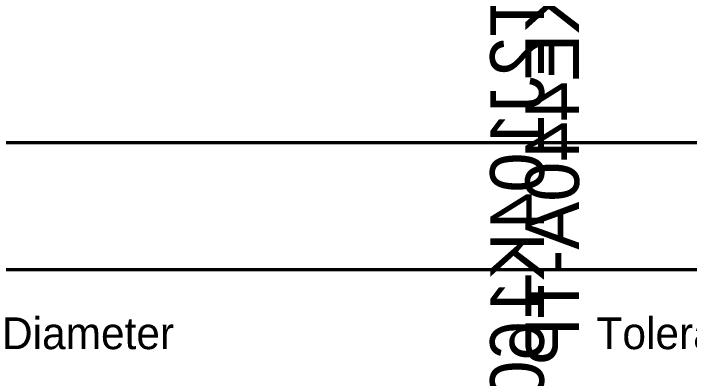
# Model space of a CAD drawing. Extents: x -28 to 199, y -61 to 255.
# Drawn here: x 20.93 to 46.5, y -17.91 to -4.12 of the extents above; entities that cross this region are included whole.
import ezdxf
from ezdxf.enums import TextEntityAlignment as Align

# ---------------------------------------------------------------- set-up
doc = ezdxf.new("R2010")
doc.units = 0
doc.header["$MEASUREMENT"] = 0
doc.layers.add('ASSEMBLY_PART_NUMBERS_BTM', color=191, linetype='CONTINUOUS')
doc.layers.add('DRILL_DRAWING', color=21, linetype='CONTINUOUS')
doc.styles.add('VERIBEST_GERBER_0', font='txt')

msp = doc.modelspace()

# ---------------------------------------------------------------- linework, layer by layer
at = {"layer": 'DRILL_DRAWING', "const_width": 0.12}
msp.add_lwpolyline([(-0.25, -60.6), (-0.25, -9), (123.35, -9), (123.35, -60.6)], close=True, dxfattribs=at)
msp.add_lwpolyline([(-0.25, -13.8), (123.35, -13.8)], dxfattribs=at)

# ---------------------------------------------------------------- texts
at = {"layer": 'ASSEMBLY_PART_NUMBERS_BTM', "style": 'VERIBEST_GERBER_0', "text_generation_flag": 2}
for s, p in [('C3225X7T2J104K160AC', (38.96, 8)), ('SMBJP6KE440A-TP', (40.29, 7.5))]:
    msp.add_text(s, height=2.032, rotation=90, dxfattribs=at).set_placement(p, align=Align.TOP_LEFT)
at = {"layer": 'DRILL_DRAWING', "style": 'VERIBEST_GERBER_0'}
for s, p in [('Diameter', (23.75, -16.2)), ('Tolerance', (46.55, -16.2))]:
    msp.add_text(s, height=1.2, dxfattribs=at).set_placement(p, align=Align.MIDDLE_CENTER)

doc.saveas('drawing.dxf')
